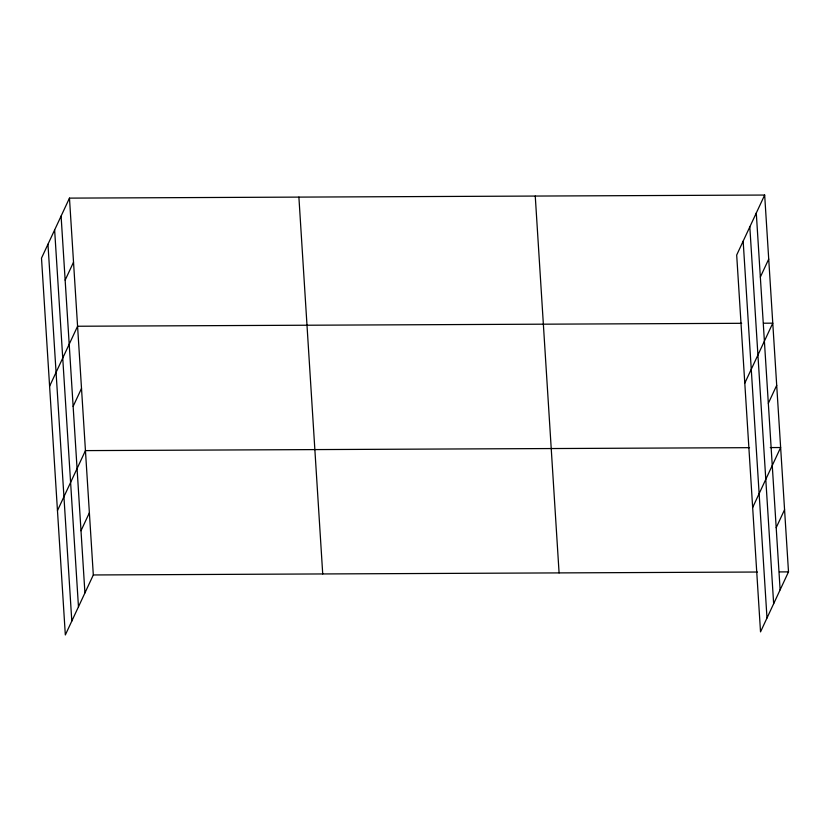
<?xml version="1.0" encoding="UTF-8"?>
<svg xmlns="http://www.w3.org/2000/svg" width="830" height="830" viewBox="0 0 830 830"><rect width="100%" height="100%" fill="white"/><g stroke="black" fill="none" stroke-linecap="round" stroke-linejoin="round"><path stroke-width="1.25" d="M69.471 198.121L41.5 258.12L65.331 634.95L93.313 574.962L69.471 198.121L764.669 195.05L788.5 571.88L760.529 631.879L736.687 255.038L764.669 195.05M65.155 280.146L73.528 262.187M49.603 386.24L77.584 326.242L741.667 323.306M73.133 406.389L81.516 388.419M57.467 510.595L85.449 450.607L749.532 447.671M80.998 530.744L89.381 512.784M760.342 277.075L768.715 259.105M744.79 383.17L772.772 323.171L763.693 323.212M768.331 403.307L776.704 385.348M752.654 507.524L780.636 447.526L770.271 447.577M776.195 527.673L784.568 509.703M93.313 574.962L757.396 572.026M779.432 571.922L788.5 571.88M756.286 213.009L780.127 589.85M749.822 226.881L773.653 603.721M743.161 241.167L766.993 618.008M535.257 196.056L559.088 572.897M298.893 197.104L322.725 573.945M61.098 216.08L84.93 592.921M54.635 229.952L78.466 606.792M47.964 244.248L71.805 621.079"/></g></svg>
